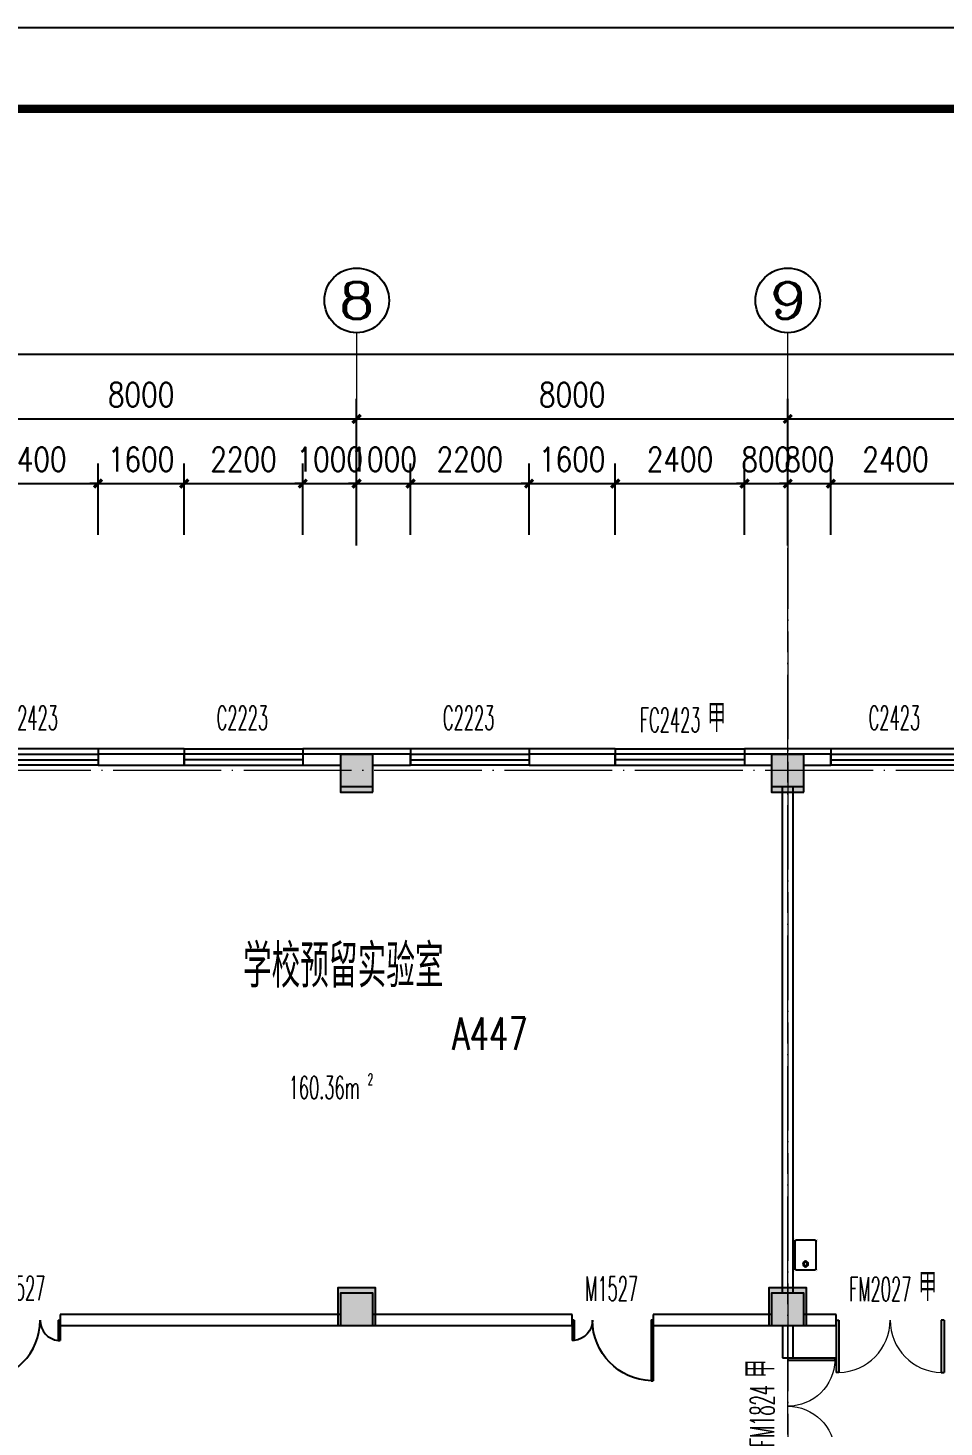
# Model space of a CAD drawing. Extents: x 1417642 to 3570900, y 124798 to 1191112.
# Drawn here: x 1487310 to 1504310, y 352632 to 378598 of the extents above; entities that cross this region are included whole.
import ezdxf
from ezdxf.enums import TextEntityAlignment as Align

# ---------------------------------------------------------------- set-up
doc = ezdxf.new("R2010")
doc.units = 0
doc.header["$LTSCALE"] = 1000
doc.header["$MEASUREMENT"] = 0
doc.linetypes.add('DOTE', pattern=[2.42, 2, -0.2, 0.02, -0.2])
doc.layers.get('0').update_dxf_attribs({"linetype": 'CONTINUOUS'})
doc.layers.get('Defpoints').update_dxf_attribs({"linetype": 'CONTINUOUS'})
for name, color, linetype in [('AXIS', 3, 'CONTINUOUS'), ('AXIS_TEXT', 7, 'CONTINUOUS'), ('colu', 2, 'CONTINUOUS'), ('COLUMN', 9, 'CONTINUOUS'), ('DOTE', 1, 'DOTE'), ('PUB_DIM', 3, 'CONTINUOUS'), ('PUB_HATCH', 8, 'CONTINUOUS'), ('PUB_TEXT', 40, 'CONTINUOUS'), ('PUB_TITLE', 4, 'CONTINUOUS'), ('SPACE', 7, 'CONTINUOUS'), ('SURFACE', 6, 'CONTINUOUS'), ('tiaozheng', 20, 'CONTINUOUS'), ('WALL', 4, 'CONTINUOUS'), ('WINDOW', 2, 'CONTINUOUS'), ('WINDOW_TEXT', 7, 'CONTINUOUS'), ('填充', 252, 'CONTINUOUS'), ('柱填充', 8, 'CONTINUOUS'), ('水点', 3, 'CONTINUOUS')]:
    doc.layers.add(name, color=color, linetype=linetype)
doc.styles.add('_TCH_AXIS', font='COMPLEX', dxfattribs={"bigfont": 'GBCBIG'})
doc.styles.add('_TCH_SPACE', font='ROMANS', dxfattribs={"width": 0.7, "height": 5, "bigfont": 'Z'})
doc.styles.add('_TCH_WINDOW', font='ROMANS.shx', dxfattribs={"width": 0.7, "height": 400, "bigfont": 'Z.shx'})
doc.styles.add('DIM_FONT', font='SIMPLEX.shx', dxfattribs={"width": 0.8})
doc.styles.get("Standard").update_dxf_attribs({"font": 'GBENOR', "bigfont": 'GBCBIG'})
doc.styles.add('Z', font='ROMANS', dxfattribs={"width": 0.7, "bigfont": 'Z'})
doc.dimstyles.new('DIMN150', dxfattribs={"dimscale": 1.5, "dimtxt": 300, "dimasz": 100, "dimexe": 250, "dimexo": 300, "dimgap": 150, "dimtad": 1, "dimdec": 0, "dimzin": 0, "dimdsep": 46, "dimtxsty": 'DIM_FONT', "dimblk": 'ARCHTICK', "dimcen": 0.09, "dimdle": 1.5, "dimclrt": 7, "dimazin": 2, "dimtfac": 1, "dimtdec": 0, "dimtix": 1, "dimtmove": 2, "dimatfit": 3, "dimldrblk": 'ARCHTICK', "dimfxl": 1, "dimtolj": 1, "dimtzin": 0, "dimarcsym": 0})

# ---------------------------------------------------------------- blocks, each defined once
blk = doc.blocks.new('M_E3')
for p, q in [((-275, -410), (-275, -50)), ((-255, -30), (255, -30)), ((275, -50), (275, -410)), ((255, -430), (-255, -430))]:
    blk.add_line(p, q)
at = {"const_width": 1.5}
for points in [[(-275, 0, 0.414214), (-305, -30, 0.414214)], [(305, -30, 0.414214), (275, 0, 0.414214)], [(-305, -430, 0.414214), (-275, -460, 0.414214)], [(275, -460, 0.414214), (305, -430, 0.414214)]]:
    blk.add_lwpolyline(points, format="xyb", dxfattribs=at)
for points in [[(-275, 0), (275, 0)], [(-305, -430), (-305, -30)], [(305, -30), (305, -430)], [(275, -460), (-275, -460)]]:
    blk.add_lwpolyline(points, dxfattribs=at)
for radius in [50, 32.5]:
    blk.add_circle((165, -230), radius)
for centre, start, end in [((-255, -50), 90, 180), ((255, -50), 0, 90), ((-255, -410), 180, 270), ((255, -410), 270, 0)]:
    blk.add_arc(centre, 20, start, end)
at = {"width": 0.8, "flags": 9}
for tag in ['XSIZE', 'YSIZE']:
    blk.add_attdef(tag, (0, 0), '', height=0.5, dxfattribs=at)
blk = doc.blocks.new('896')
at = {"layer": '柱填充'}
h = blk.add_hatch(color=256, dxfattribs=at)
h.paths.add_polyline_path([(1580873, 568265), (1580873, 568965), (1580273, 568965), (1580273, 568265)])
h.paths.add_polyline_path([(1572873, 568265), (1572873, 568965), (1572273, 568965), (1572273, 568265)])
h.paths.add_polyline_path([(1564873, 568265), (1564873, 568965), (1564273, 568965), (1564273, 568265)])
h.paths.add_polyline_path([(1556873, 568265), (1556873, 568965), (1556273, 568965), (1556273, 568265)])
h.paths.add_polyline_path([(1546873, 568265), (1546873, 568965), (1546273, 568965), (1546273, 568265)])
h.paths.add_polyline_path([(1536873, 568265), (1536873, 568965), (1536273, 568965), (1536273, 568265)])
h.paths.add_polyline_path([(1533273, 568265), (1533273, 568965), (1532673, 568965), (1532673, 568265)])
h.paths.add_polyline_path([(1523273, 568365), (1523273, 568965), (1522673, 568965), (1522673, 568365)])
h.paths.add_polyline_path([(1590123, 558965), (1589423, 558965), (1589423, 558365), (1590123, 558365)])
h.paths.add_polyline_path([(1580923, 558365), (1580923, 559065), (1580223, 559065), (1580223, 558365)])
h.paths.add_polyline_path([(1572923, 558365), (1572923, 559065), (1572223, 559065), (1572223, 558365)])
h.paths.add_polyline_path([(1564923, 558365), (1564923, 559065), (1564223, 559065), (1564223, 558365)])
h.paths.add_polyline_path([(1556923, 558365), (1556923, 559065), (1556223, 559065), (1556223, 558365)])
h.paths.add_polyline_path([(1546923, 558365), (1546923, 559065), (1546223, 559065), (1546223, 558365)])
h.paths.add_polyline_path([(1536873, 558365), (1536873, 558965), (1536273, 558965), (1536273, 558365)])
h.paths.add_polyline_path([(1533273, 558365), (1533273, 558965), (1532673, 558965), (1532673, 558365)])
h.paths.add_polyline_path([(1523372, 558965), (1522672, 558965), (1522672, 558365), (1523372, 558365)])
h.paths.add_polyline_path([(1590123, 554765), (1590123, 555365), (1589523, 555365), (1589523, 554765)])
h.paths.add_polyline_path([(1580873, 554765), (1580873, 555365), (1580273, 555365), (1580273, 554765)])
h.paths.add_polyline_path([(1572873, 554765), (1572873, 555365), (1572273, 555365), (1572273, 554765)])
h.paths.add_polyline_path([(1564873, 554765), (1564873, 555365), (1564273, 555365), (1564273, 554765)])
h.paths.add_polyline_path([(1556873, 554765), (1556873, 555365), (1556273, 555365), (1556273, 554765)])
h.paths.add_polyline_path([(1546873, 554765), (1546873, 555365), (1546273, 555365), (1546273, 554765)])
h.paths.add_polyline_path([(1536873, 554765), (1536873, 555365), (1536273, 555365), (1536273, 554765)])
h.paths.add_polyline_path([(1533273, 554765), (1533273, 555365), (1532673, 555365), (1532673, 554765)])
h.paths.add_polyline_path([(1523372, 555365), (1522672, 555365), (1522672, 554765), (1523372, 554765)])
h.paths.add_polyline_path([(1590123, 546765), (1590123, 547365), (1589523, 547365), (1589523, 546765)])
h.paths.add_polyline_path([(1580873, 546765), (1580873, 547365), (1580273, 547365), (1580273, 546765)])
h.paths.add_polyline_path([(1572873, 546765), (1572873, 547365), (1572273, 547365), (1572273, 546765)])
h.paths.add_polyline_path([(1564873, 546765), (1564873, 547365), (1564273, 547365), (1564273, 546765)])
h.paths.add_polyline_path([(1556873, 546765), (1556873, 547365), (1556273, 547365), (1556273, 546765)])
h.paths.add_polyline_path([(1546873, 546715), (1546873, 547415), (1546173, 547415), (1546173, 546715)])
h.paths.add_polyline_path([(1536973, 546715), (1536973, 547415), (1536273, 547415), (1536273, 546715)])
h.paths.add_polyline_path([(1533273, 546715), (1533273, 547415), (1532573, 547415), (1532573, 546715)])
h.paths.add_polyline_path([(1523372, 547365), (1522672, 547365), (1522672, 546765), (1523372, 546765)])
h.paths.add_polyline_path([(1546873, 539365), (1546173, 539365), (1546173, 538765), (1546873, 538765)])
h.paths.add_polyline_path([(1536973, 538715), (1536973, 539415), (1536273, 539415), (1536273, 538715)])
h.paths.add_polyline_path([(1533273, 538715), (1533273, 539415), (1532573, 539415), (1532573, 538715)])
h.paths.add_polyline_path([(1523372, 539365), (1522672, 539365), (1522672, 538765), (1523372, 538765)])
h.paths.add_polyline_path([(1546873, 531365), (1546173, 531365), (1546173, 530765), (1546873, 530765)])
h.paths.add_polyline_path([(1536973, 530715), (1536973, 531415), (1536273, 531415), (1536273, 530715)])
h.paths.add_polyline_path([(1533273, 530715), (1533273, 531415), (1532573, 531415), (1532573, 530715)])
h.paths.add_polyline_path([(1523372, 531365), (1522672, 531365), (1522672, 530765), (1523372, 530765)])
h.paths.add_polyline_path([(1546873, 523365), (1546173, 523365), (1546173, 522765), (1546873, 522765)])
h.paths.add_polyline_path([(1536973, 522715), (1536973, 523415), (1536273, 523415), (1536273, 522715)])
h.paths.add_polyline_path([(1533273, 522715), (1533273, 523415), (1532573, 523415), (1532573, 522715)])
h.paths.add_polyline_path([(1523372, 523365), (1522672, 523365), (1522672, 522765), (1523372, 522765)])
h.paths.add_polyline_path([(1546873, 515365), (1546173, 515365), (1546173, 514765), (1546873, 514765)])
h.paths.add_polyline_path([(1536973, 514715), (1536973, 515415), (1536273, 515415), (1536273, 514715)])
h.paths.add_polyline_path([(1533273, 514715), (1533273, 515415), (1532573, 515415), (1532573, 514715)])
h.paths.add_polyline_path([(1523372, 515365), (1522672, 515365), (1522672, 514765), (1523372, 514765)])
h.paths.add_polyline_path([(1546873, 507365), (1546173, 507365), (1546173, 506765), (1546873, 506765)])
h.paths.add_polyline_path([(1536973, 506715), (1536973, 507415), (1536273, 507415), (1536273, 506715)])
h.paths.add_polyline_path([(1533273, 506715), (1533273, 507415), (1532573, 507415), (1532573, 506715)])
h.paths.add_polyline_path([(1523372, 507365), (1522672, 507365), (1522672, 506765), (1523372, 506765)])
h.paths.add_polyline_path([(1546873, 499365), (1546173, 499365), (1546173, 498765), (1546873, 498765)])
h.paths.add_polyline_path([(1536973, 498715), (1536973, 499415), (1536273, 499415), (1536273, 498715)])
h.paths.add_polyline_path([(1533273, 498715), (1533273, 499415), (1532573, 499415), (1532573, 498715)])
h.paths.add_polyline_path([(1523372, 499365), (1522672, 499365), (1522672, 498765), (1523372, 498765)])
h.paths.add_polyline_path([(1546873, 490765), (1546873, 491365), (1546273, 491365), (1546273, 490765)])
h.paths.add_polyline_path([(1536873, 490765), (1536873, 491365), (1536273, 491365), (1536273, 490765)])
h.paths.add_polyline_path([(1533273, 490765), (1533273, 491365), (1532673, 491365), (1532673, 490765)])
h.paths.add_polyline_path([(1523273, 490765), (1523273, 491365), (1522673, 491365), (1522673, 490765)])
at = {"layer": 'colu'}
for points in [[(1572873, 568265), (1572873, 568965), (1572273, 568965), (1572273, 568265)], [(1580873, 568265), (1580873, 568965), (1580273, 568965), (1580273, 568265)], [(1572923, 558365), (1572923, 559065), (1572223, 559065), (1572223, 558365)], [(1580923, 558365), (1580923, 559065), (1580223, 559065), (1580223, 558365)]]:
    blk.add_lwpolyline(points, close=True, dxfattribs=at)
blk = doc.blocks.new('_ArchTick')
at = {"color": 0, "linetype": 'ByBlock', "const_width": 0.4}
blk.add_lwpolyline([(-0.5, -0.5), (0.5, 0.5)], dxfattribs=at)
blk = doc.blocks.new('*D1210')
at = {"layer": 'AXIS', "color": 0, "lineweight": -2}
for p, q in [((1443810, 369979), (1443810, 372917)), ((1588610, 369979), (1588610, 372917)), ((1443808, 372542), (1588613, 372542))]:
    blk.add_line(p, q, dxfattribs=at)
at = {"layer": 'Defpoints', "color": 0}
for p in [(1588610, 372542), (1443810, 369529), (1588610, 369529)]:
    blk.add_point(p, dxfattribs=at)
at = {"layer": 'AXIS', "color": 0, "lineweight": -2, "xscale": 150, "yscale": 150, "zscale": 150, "rotation": 180}
blk.add_blockref('_ArchTick', (1443810, 372542), dxfattribs=at)
at = {"layer": 'AXIS', "color": 0, "lineweight": -2, "xscale": 150, "yscale": 150, "zscale": 150}
blk.add_blockref('_ArchTick', (1588610, 372542), dxfattribs=at)
at = {"layer": 'AXIS', "color": 7, "insert": (1516210, 372992), "char_height": 450, "attachment_point": 5, "style": 'DIM_FONT'}
blk.add_mtext('\\A1;144800', dxfattribs=at)
blk = doc.blocks.new('*D1216')
at = {"layer": 'AXIS', "color": 0, "lineweight": -2}
for p, q in [((1485410, 368995), (1485410, 371717)), ((1493410, 368995), (1493410, 371717)), ((1485408, 371342), (1493413, 371342))]:
    blk.add_line(p, q, dxfattribs=at)
at = {"layer": 'Defpoints', "color": 0}
for p in [(1493410, 371342), (1485410, 368545), (1493410, 368545)]:
    blk.add_point(p, dxfattribs=at)
at = {"layer": 'AXIS', "color": 0, "lineweight": -2, "xscale": 150, "yscale": 150, "zscale": 150, "rotation": 180}
blk.add_blockref('_ArchTick', (1485410, 371342), dxfattribs=at)
at = {"layer": 'AXIS', "color": 0, "lineweight": -2, "xscale": 150, "yscale": 150, "zscale": 150}
blk.add_blockref('_ArchTick', (1493410, 371342), dxfattribs=at)
at = {"layer": 'AXIS', "color": 7, "insert": (1489410, 371792), "char_height": 450, "attachment_point": 5, "style": 'DIM_FONT'}
blk.add_mtext('\\A1;8000', dxfattribs=at)
blk = doc.blocks.new('*D1217')
at = {"layer": 'AXIS', "color": 0, "lineweight": -2}
for p, q in [((1493410, 368995), (1493410, 371717)), ((1501410, 368995), (1501410, 371717)), ((1493408, 371342), (1501413, 371342))]:
    blk.add_line(p, q, dxfattribs=at)
at = {"layer": 'Defpoints', "color": 0}
for p in [(1501410, 371342), (1493410, 368545), (1501410, 368545)]:
    blk.add_point(p, dxfattribs=at)
at = {"layer": 'AXIS', "color": 0, "lineweight": -2, "xscale": 150, "yscale": 150, "zscale": 150, "rotation": 180}
blk.add_blockref('_ArchTick', (1493410, 371342), dxfattribs=at)
at = {"layer": 'AXIS', "color": 0, "lineweight": -2, "xscale": 150, "yscale": 150, "zscale": 150}
blk.add_blockref('_ArchTick', (1501410, 371342), dxfattribs=at)
at = {"layer": 'AXIS', "color": 7, "insert": (1497410, 371792), "char_height": 450, "attachment_point": 5, "style": 'DIM_FONT'}
blk.add_mtext('\\A1;8000', dxfattribs=at)
blk = doc.blocks.new('*D1218')
at = {"layer": 'AXIS', "color": 0, "lineweight": -2}
for p, q in [((1501410, 368995), (1501410, 371717)), ((1510710, 368995), (1510710, 371717)), ((1501408, 371342), (1510713, 371342))]:
    blk.add_line(p, q, dxfattribs=at)
at = {"layer": 'Defpoints', "color": 0}
for p in [(1510710, 371342), (1501410, 368545), (1510710, 368545)]:
    blk.add_point(p, dxfattribs=at)
at = {"layer": 'AXIS', "color": 0, "lineweight": -2, "xscale": 150, "yscale": 150, "zscale": 150, "rotation": 180}
blk.add_blockref('_ArchTick', (1501410, 371342), dxfattribs=at)
at = {"layer": 'AXIS', "color": 0, "lineweight": -2, "xscale": 150, "yscale": 150, "zscale": 150}
blk.add_blockref('_ArchTick', (1510710, 371342), dxfattribs=at)
at = {"layer": 'AXIS', "color": 7, "insert": (1506060, 371792), "char_height": 450, "attachment_point": 5, "style": 'DIM_FONT'}
blk.add_mtext('\\A1;9300', dxfattribs=at)
blk = doc.blocks.new('*D1340')
at = {"layer": 'Defpoints', "color": 0}
for p in [(1488610, 370142), (1486210, 368741), (1488610, 368741)]:
    blk.add_point(p, dxfattribs=at)
at = {"layer": 'PUB_DIM', "color": 0, "lineweight": -2}
for p, q in [((1486210, 369191), (1486210, 370517)), ((1488610, 369191), (1488610, 370517)), ((1486208, 370142), (1488613, 370142))]:
    blk.add_line(p, q, dxfattribs=at)
at = {"layer": 'PUB_DIM', "color": 0, "lineweight": -2, "xscale": 150, "yscale": 150, "zscale": 150, "rotation": 180}
blk.add_blockref('_ArchTick', (1486210, 370142), dxfattribs=at)
at = {"layer": 'PUB_DIM', "color": 0, "lineweight": -2, "xscale": 150, "yscale": 150, "zscale": 150}
blk.add_blockref('_ArchTick', (1488610, 370142), dxfattribs=at)
at = {"layer": 'PUB_DIM', "color": 7, "insert": (1487410, 370592), "char_height": 450, "attachment_point": 5, "style": 'DIM_FONT'}
blk.add_mtext('\\A1;2400', dxfattribs=at)
blk = doc.blocks.new('*D1341')
at = {"layer": 'Defpoints', "color": 0}
for p in [(1490210, 370142), (1488610, 368741), (1490210, 368741)]:
    blk.add_point(p, dxfattribs=at)
at = {"layer": 'PUB_DIM', "color": 0, "lineweight": -2}
for p, q in [((1488610, 369191), (1488610, 370517)), ((1490210, 369191), (1490210, 370517)), ((1488610, 370142), (1488460, 370142)), ((1488610, 370142), (1490210, 370142)), ((1490210, 370142), (1490360, 370142))]:
    blk.add_line(p, q, dxfattribs=at)
at = {"layer": 'PUB_DIM', "color": 0, "lineweight": -2, "xscale": 150, "yscale": 150, "zscale": 150}
blk.add_blockref('_ArchTick', (1488610, 370142), dxfattribs=at)
at = {"layer": 'PUB_DIM', "color": 0, "lineweight": -2, "xscale": 150, "yscale": 150, "zscale": 150, "rotation": 180}
blk.add_blockref('_ArchTick', (1490210, 370142), dxfattribs=at)
at = {"layer": 'PUB_DIM', "color": 7, "insert": (1489410, 370592), "char_height": 450, "attachment_point": 5, "style": 'DIM_FONT'}
blk.add_mtext('\\A1;1600', dxfattribs=at)
blk = doc.blocks.new('*D1342')
at = {"layer": 'Defpoints', "color": 0}
for p in [(1492410, 370142), (1490210, 368741), (1492410, 368741)]:
    blk.add_point(p, dxfattribs=at)
at = {"layer": 'PUB_DIM', "color": 0, "lineweight": -2}
for p, q in [((1490210, 369191), (1490210, 370517)), ((1492410, 369191), (1492410, 370517)), ((1490208, 370142), (1492413, 370142))]:
    blk.add_line(p, q, dxfattribs=at)
at = {"layer": 'PUB_DIM', "color": 0, "lineweight": -2, "xscale": 150, "yscale": 150, "zscale": 150, "rotation": 180}
blk.add_blockref('_ArchTick', (1490210, 370142), dxfattribs=at)
at = {"layer": 'PUB_DIM', "color": 0, "lineweight": -2, "xscale": 150, "yscale": 150, "zscale": 150}
blk.add_blockref('_ArchTick', (1492410, 370142), dxfattribs=at)
at = {"layer": 'PUB_DIM', "color": 7, "insert": (1491310, 370592), "char_height": 450, "attachment_point": 5, "style": 'DIM_FONT'}
blk.add_mtext('\\A1;2200', dxfattribs=at)
blk = doc.blocks.new('*D1343')
at = {"layer": 'Defpoints', "color": 0}
for p in [(1493410, 370142), (1492410, 368741), (1493410, 368741)]:
    blk.add_point(p, dxfattribs=at)
at = {"layer": 'PUB_DIM', "color": 0, "lineweight": -2}
for p, q in [((1492410, 369191), (1492410, 370517)), ((1493410, 369191), (1493410, 370517)), ((1492410, 370142), (1492260, 370142)), ((1492410, 370142), (1493410, 370142)), ((1493410, 370142), (1493560, 370142))]:
    blk.add_line(p, q, dxfattribs=at)
at = {"layer": 'PUB_DIM', "color": 0, "lineweight": -2, "xscale": 150, "yscale": 150, "zscale": 150}
blk.add_blockref('_ArchTick', (1492410, 370142), dxfattribs=at)
at = {"layer": 'PUB_DIM', "color": 0, "lineweight": -2, "xscale": 150, "yscale": 150, "zscale": 150, "rotation": 180}
blk.add_blockref('_ArchTick', (1493410, 370142), dxfattribs=at)
at = {"layer": 'PUB_DIM', "color": 7, "insert": (1492910, 370592), "char_height": 450, "attachment_point": 5, "style": 'DIM_FONT'}
blk.add_mtext('\\A1;1000', dxfattribs=at)
blk = doc.blocks.new('*D1344')
at = {"layer": 'Defpoints', "color": 0}
for p in [(1494410, 370142), (1493410, 368741), (1494410, 368741)]:
    blk.add_point(p, dxfattribs=at)
at = {"layer": 'PUB_DIM', "color": 0, "lineweight": -2}
for p, q in [((1493410, 369191), (1493410, 370517)), ((1494410, 369191), (1494410, 370517)), ((1493410, 370142), (1493260, 370142)), ((1493410, 370142), (1494410, 370142)), ((1494410, 370142), (1494560, 370142))]:
    blk.add_line(p, q, dxfattribs=at)
at = {"layer": 'PUB_DIM', "color": 0, "lineweight": -2, "xscale": 150, "yscale": 150, "zscale": 150}
blk.add_blockref('_ArchTick', (1493410, 370142), dxfattribs=at)
at = {"layer": 'PUB_DIM', "color": 0, "lineweight": -2, "xscale": 150, "yscale": 150, "zscale": 150, "rotation": 180}
blk.add_blockref('_ArchTick', (1494410, 370142), dxfattribs=at)
at = {"layer": 'PUB_DIM', "color": 7, "insert": (1493910, 370592), "char_height": 450, "attachment_point": 5, "style": 'DIM_FONT'}
blk.add_mtext('\\A1;1000', dxfattribs=at)
blk = doc.blocks.new('*D1345')
at = {"layer": 'Defpoints', "color": 0}
for p in [(1496610, 370142), (1494410, 368741), (1496610, 368741)]:
    blk.add_point(p, dxfattribs=at)
at = {"layer": 'PUB_DIM', "color": 0, "lineweight": -2}
for p, q in [((1494410, 369191), (1494410, 370517)), ((1496610, 369191), (1496610, 370517)), ((1494408, 370142), (1496613, 370142))]:
    blk.add_line(p, q, dxfattribs=at)
at = {"layer": 'PUB_DIM', "color": 0, "lineweight": -2, "xscale": 150, "yscale": 150, "zscale": 150, "rotation": 180}
blk.add_blockref('_ArchTick', (1494410, 370142), dxfattribs=at)
at = {"layer": 'PUB_DIM', "color": 0, "lineweight": -2, "xscale": 150, "yscale": 150, "zscale": 150}
blk.add_blockref('_ArchTick', (1496610, 370142), dxfattribs=at)
at = {"layer": 'PUB_DIM', "color": 7, "insert": (1495510, 370592), "char_height": 450, "attachment_point": 5, "style": 'DIM_FONT'}
blk.add_mtext('\\A1;2200', dxfattribs=at)
blk = doc.blocks.new('*D1346')
at = {"layer": 'Defpoints', "color": 0}
for p in [(1498210, 370142), (1496610, 368741), (1498210, 368741)]:
    blk.add_point(p, dxfattribs=at)
at = {"layer": 'PUB_DIM', "color": 0, "lineweight": -2}
for p, q in [((1496610, 369191), (1496610, 370517)), ((1498210, 369191), (1498210, 370517)), ((1496610, 370142), (1496460, 370142)), ((1496610, 370142), (1498210, 370142)), ((1498210, 370142), (1498360, 370142))]:
    blk.add_line(p, q, dxfattribs=at)
at = {"layer": 'PUB_DIM', "color": 0, "lineweight": -2, "xscale": 150, "yscale": 150, "zscale": 150}
blk.add_blockref('_ArchTick', (1496610, 370142), dxfattribs=at)
at = {"layer": 'PUB_DIM', "color": 0, "lineweight": -2, "xscale": 150, "yscale": 150, "zscale": 150, "rotation": 180}
blk.add_blockref('_ArchTick', (1498210, 370142), dxfattribs=at)
at = {"layer": 'PUB_DIM', "color": 7, "insert": (1497410, 370592), "char_height": 450, "attachment_point": 5, "style": 'DIM_FONT'}
blk.add_mtext('\\A1;1600', dxfattribs=at)
blk = doc.blocks.new('*D1347')
at = {"layer": 'Defpoints', "color": 0}
for p in [(1500610, 370142), (1498210, 368741), (1500610, 368741)]:
    blk.add_point(p, dxfattribs=at)
at = {"layer": 'PUB_DIM', "color": 0, "lineweight": -2}
for p, q in [((1498210, 369191), (1498210, 370517)), ((1500610, 369191), (1500610, 370517)), ((1498208, 370142), (1500613, 370142))]:
    blk.add_line(p, q, dxfattribs=at)
at = {"layer": 'PUB_DIM', "color": 0, "lineweight": -2, "xscale": 150, "yscale": 150, "zscale": 150, "rotation": 180}
blk.add_blockref('_ArchTick', (1498210, 370142), dxfattribs=at)
at = {"layer": 'PUB_DIM', "color": 0, "lineweight": -2, "xscale": 150, "yscale": 150, "zscale": 150}
blk.add_blockref('_ArchTick', (1500610, 370142), dxfattribs=at)
at = {"layer": 'PUB_DIM', "color": 7, "insert": (1499410, 370592), "char_height": 450, "attachment_point": 5, "style": 'DIM_FONT'}
blk.add_mtext('\\A1;2400', dxfattribs=at)
blk = doc.blocks.new('*D1348')
at = {"layer": 'Defpoints', "color": 0}
for p in [(1501410, 370142), (1500610, 368741), (1501410, 368741)]:
    blk.add_point(p, dxfattribs=at)
at = {"layer": 'PUB_DIM', "color": 0, "lineweight": -2}
for p, q in [((1500610, 369191), (1500610, 370517)), ((1501410, 369191), (1501410, 370517)), ((1500610, 370142), (1500460, 370142)), ((1500610, 370142), (1501410, 370142)), ((1501410, 370142), (1501560, 370142))]:
    blk.add_line(p, q, dxfattribs=at)
at = {"layer": 'PUB_DIM', "color": 0, "lineweight": -2, "xscale": 150, "yscale": 150, "zscale": 150}
blk.add_blockref('_ArchTick', (1500610, 370142), dxfattribs=at)
at = {"layer": 'PUB_DIM', "color": 0, "lineweight": -2, "xscale": 150, "yscale": 150, "zscale": 150, "rotation": 180}
blk.add_blockref('_ArchTick', (1501410, 370142), dxfattribs=at)
at = {"layer": 'PUB_DIM', "color": 7, "insert": (1501010, 370592), "char_height": 450, "attachment_point": 5, "style": 'DIM_FONT'}
blk.add_mtext('\\A1;800', dxfattribs=at)
blk = doc.blocks.new('*D1349')
at = {"layer": 'Defpoints', "color": 0}
for p in [(1502210, 370142), (1501410, 368741), (1502210, 368741)]:
    blk.add_point(p, dxfattribs=at)
at = {"layer": 'PUB_DIM', "color": 0, "lineweight": -2}
for p, q in [((1501410, 369191), (1501410, 370517)), ((1502210, 369191), (1502210, 370517)), ((1501410, 370142), (1501260, 370142)), ((1501410, 370142), (1502210, 370142)), ((1502210, 370142), (1502360, 370142))]:
    blk.add_line(p, q, dxfattribs=at)
at = {"layer": 'PUB_DIM', "color": 0, "lineweight": -2, "xscale": 150, "yscale": 150, "zscale": 150}
blk.add_blockref('_ArchTick', (1501410, 370142), dxfattribs=at)
at = {"layer": 'PUB_DIM', "color": 0, "lineweight": -2, "xscale": 150, "yscale": 150, "zscale": 150, "rotation": 180}
blk.add_blockref('_ArchTick', (1502210, 370142), dxfattribs=at)
at = {"layer": 'PUB_DIM', "color": 7, "insert": (1501810, 370592), "char_height": 450, "attachment_point": 5, "style": 'DIM_FONT'}
blk.add_mtext('\\A1;800', dxfattribs=at)
blk = doc.blocks.new('*D1350')
at = {"layer": 'Defpoints', "color": 0}
for p in [(1504610, 370142), (1502210, 368741), (1504610, 368741)]:
    blk.add_point(p, dxfattribs=at)
at = {"layer": 'PUB_DIM', "color": 0, "lineweight": -2}
for p, q in [((1502210, 369191), (1502210, 370517)), ((1504610, 369191), (1504610, 370517)), ((1502208, 370142), (1504613, 370142))]:
    blk.add_line(p, q, dxfattribs=at)
at = {"layer": 'PUB_DIM', "color": 0, "lineweight": -2, "xscale": 150, "yscale": 150, "zscale": 150, "rotation": 180}
blk.add_blockref('_ArchTick', (1502210, 370142), dxfattribs=at)
at = {"layer": 'PUB_DIM', "color": 0, "lineweight": -2, "xscale": 150, "yscale": 150, "zscale": 150}
blk.add_blockref('_ArchTick', (1504610, 370142), dxfattribs=at)
at = {"layer": 'PUB_DIM', "color": 7, "insert": (1503410, 370592), "char_height": 450, "attachment_point": 5, "style": 'DIM_FONT'}
blk.add_mtext('\\A1;2400', dxfattribs=at)
blk = doc.blocks.new('_FZH')
blk.add_lwpolyline([(-0.5, -0.5), (0.5, -0.5), (0.5, 0.5), (-0.5, 0.5)], close=True)
at = {"layer": 'PUB_HATCH'}
blk.add_solid([(-0.5, -0.5), (0.5, -0.5), (-0.5, 0.5), (0.5, 0.5)], dxfattribs=at)
blk = doc.blocks.new('$TCHSYS$WIN2D')
for p, q in [((-0.5, 0.5), (0.5, 0.5)), ((-0.5, 0.5), (-0.5, -0.5)), ((0.5, 0.5), (0.5, -0.5)), ((0.5, 0.167), (-0.5, 0.167)), ((0.5, -0.167), (-0.5, -0.167)), ((-0.5, -0.5), (0.5, -0.5))]:
    blk.add_line(p, q)
blk = doc.blocks.new('$DorLib2D$00000002')
for p, q in [((-0.5, 0), (-0.5, 0.4875)), ((-0.475, 0.4875), (-0.5, 0.4875)), ((-0.475, 0), (-0.475, 0.4875)), ((0.475, 0), (0.475, 0.4875)), ((0.475, 0.4875), (0.5, 0.4875)), ((0.5, 0), (0.5, 0.4875)), ((-0.5, 0), (-0.475, 0)), ((0.5, 0), (0.475, 0))]:
    blk.add_line(p, q)
at = {"lineweight": 13}
for centre, start, end in [((-0.4875, 0), 0, 88.53072), ((0.4875, 0), 91.46928, 180)]:
    blk.add_arc(centre, 0.4875, start, end, dxfattribs=at)
blk = doc.blocks.new('$DorLib2D$00000225')
at = {"color": 0}
for p, q in [((0.475, -0.001), (0.475, 0.752)), ((0.475, 0.752), (0.5, 0.752)), ((0.5, -0.001), (0.5, 0.752)), ((-0.5, 0), (-0.5, 0.252)), ((-0.475, 0.252), (-0.5, 0.252)), ((-0.475, 0), (-0.475, 0.252)), ((-0.475, 0), (-0.5, 0)), ((0.475, -0.001), (0.5, -0.001))]:
    blk.add_line(p, q, dxfattribs=at)
for centre, radius, start, end in [((0.505, -0.002), 0.755, 92.2493, 179.7238), ((-0.501, 0.003), 0.251, 359.7899, 84.0974)]:
    blk.add_arc(centre, radius, start, end, dxfattribs=at)

msp = doc.modelspace()

# ---------------------------------------------------------------- linework, layer by layer
at = {"layer": 'AXIS', "lineweight": 0}
for p, q in [((1493410.3, 370326), (1493410.3, 372942.5)), ((1501410.3, 370326), (1501410.3, 372942.5))]:
    msp.add_line(p, q, dxfattribs=at)
at = {"layer": 'AXIS'}
for centre in [(1493410.3, 373542.5), (1501410.3, 373542.5)]:
    msp.add_circle(centre, 600, dxfattribs=at)
at = {"layer": 'DOTE', "lineweight": 0}
msp.add_line((1501410.3, 258112.2), (1501410.3, 368942.9), dxfattribs=at)
for points in [[(1501410.3, 369817), (1501410.3, 343117)], [(1597373.8, 364817), (1432083.9, 364817)]]:
    msp.add_lwpolyline(points, dxfattribs=at)
at = {"layer": 'PUB_TITLE'}
msp.add_lwpolyline([(1417642.3, 252448.4), (1618342.3, 252448.4), (1618342.3, 378598.4), (1417642.3, 378598.4)], close=True, dxfattribs=at)
at = {"layer": 'PUB_TITLE', "const_width": 150}
msp.add_lwpolyline([(1421392.3, 253948.4), (1616842.3, 253948.4), (1616842.3, 377098.4), (1421392.3, 377098.4)], close=True, dxfattribs=at)
at = {"layer": 'SURFACE'}
for p, q in [((1488610.3, 365217), (1488610.3, 365117)), ((1490210.3, 365217), (1488610.3, 365217)), ((1490210.3, 365217), (1490210.3, 365117)), ((1492410.3, 365217), (1492410.3, 365117)), ((1493410.3, 365217), (1492410.3, 365217)), ((1494410.3, 365217), (1493410.3, 365217)), ((1494410.3, 365217), (1494410.3, 365117)), ((1496610.3, 365217), (1496610.3, 365117)), ((1498210.3, 365217), (1496610.3, 365217)), ((1498210.3, 365217), (1498210.3, 365117)), ((1500610.3, 365217), (1500610.3, 365117)), ((1501410.3, 365217), (1500610.3, 365217)), ((1502210.3, 365217), (1501410.3, 365217)), ((1502210.3, 365217), (1502210.3, 365117))]:
    msp.add_line(p, q, dxfattribs=at)
at = {"layer": 'WALL'}
for p, q in [((1490210.3, 365117), (1488610.3, 365117)), ((1488610.3, 365117), (1488610.3, 364917)), ((1490210.3, 364917), (1490210.3, 365117)), ((1493110.3, 365117), (1492410.3, 365117)), ((1492410.3, 365117), (1492410.3, 364917)), ((1494410.3, 365117), (1493710.3, 365117)), ((1494410.3, 364917), (1494410.3, 365117)), ((1498210.3, 365117), (1496610.3, 365117)), ((1496610.3, 365117), (1496610.3, 364917)), ((1498210.3, 364917), (1498210.3, 365117)), ((1501110.3, 365117), (1500610.3, 365117)), ((1500610.3, 365117), (1500610.3, 364917)), ((1502210.3, 365117), (1501710.3, 365117)), ((1502210.3, 364917), (1502210.3, 365117)), ((1488610.3, 364917), (1490210.3, 364917)), ((1492410.3, 364917), (1493110.3, 364917)), ((1493710.3, 364917), (1494410.3, 364917)), ((1496610.3, 364917), (1498210.3, 364917)), ((1500610.3, 364917), (1501110.3, 364917)), ((1501710.3, 364917), (1502210.3, 364917)), ((1501310.3, 355117), (1501310.3, 364517)), ((1501510.3, 355117), (1501510.3, 364517)), ((1493110.3, 354717), (1487910.3, 354717)), ((1487910.3, 354717), (1487910.3, 354517)), ((1497410.3, 354717), (1493710.3, 354717)), ((1497410.3, 354517), (1497410.3, 354717)), ((1501110.3, 354717), (1498910.3, 354717)), ((1498910.3, 354717), (1498910.3, 354517)), ((1502310.3, 354717), (1501710.3, 354717)), ((1502310.3, 354517), (1502310.3, 354717)), ((1487910.3, 354517), (1493110.3, 354517)), ((1493710.3, 354517), (1497410.3, 354517)), ((1498910.3, 354517), (1501110.3, 354517)), ((1501310.3, 354517), (1501310.3, 353917)), ((1501510.3, 353917), (1501510.3, 354517)), ((1501710.3, 354517), (1502310.3, 354517)), ((1501310.3, 353917), (1501510.3, 353917))]:
    msp.add_line(p, q, dxfattribs=at)

# ---------------------------------------------------------------- block references
at = {"layer": 'COLUMN', "lineweight": 0, "xscale": 600, "yscale": 600, "zscale": 600}
for p in [(1493410.3, 364817), (1501410.3, 364817), (1493410.3, 354817), (1501410.3, 354817)]:
    msp.add_blockref('_FZH', p, dxfattribs=at)
at = {"layer": 'tiaozheng'}
msp.add_blockref('896', (-79162.5, -203848.2), dxfattribs=at)
at = {"layer": 'WINDOW', "color": 2}
ref = msp.add_blockref('$TCHSYS$WIN2D', (1487410.3, 365067), dxfattribs=dict(at, xscale=2400, yscale=-300, zscale=2400, rotation=180))
ref.add_attrib('A', 'C2423', (1486911.5, 365570.3), dxfattribs={"layer": 'WINDOW_TEXT', "color": 2, "height": 446.25, "style": '_TCH_WINDOW', "width": 0.494118})
ref = msp.add_blockref('$TCHSYS$WIN2D', (1491310.3, 365067), dxfattribs=dict(at, xscale=-2200, yscale=-300, zscale=-2200, rotation=180))
ref.add_attrib('A', 'C2223', (1490811.5, 365570.3), dxfattribs={"layer": 'WINDOW_TEXT', "color": 2, "height": 446.25, "style": '_TCH_WINDOW', "width": 0.494118})
ref = msp.add_blockref('$TCHSYS$WIN2D', (1495510.3, 365067), dxfattribs=dict(at, xscale=2200, yscale=-300, zscale=2200, rotation=180))
ref.add_attrib('A', 'C2223', (1495011.5, 365570.3), dxfattribs={"layer": 'WINDOW_TEXT', "color": 2, "height": 446.25, "style": '_TCH_WINDOW', "width": 0.494118})
ref = msp.add_blockref('$TCHSYS$WIN2D', (1503410.3, 365067), dxfattribs=dict(at, xscale=2400, yscale=-300, zscale=2400, rotation=180))
ref.add_attrib('A', 'C2423', (1502911.5, 365570.3), dxfattribs={"layer": 'WINDOW_TEXT', "color": 2, "height": 446.25, "style": '_TCH_WINDOW', "width": 0.494118})
at = {"layer": 'WINDOW', "color": 2, "xscale": -2400, "yscale": -300, "zscale": -2400, "rotation": 180}
msp.add_blockref('$TCHSYS$WIN2D', (1499410.3, 365067), dxfattribs=at)
at = {"layer": 'WINDOW', "lineweight": 0}
ref = msp.add_blockref('$DorLib2D$00000225', (1487160.3, 354617), dxfattribs=dict(at, xscale=1500, yscale=1500, zscale=1500, rotation=180))
ref.add_attrib('A', 'M1527', (1486651, 354985.6), dxfattribs={"layer": 'WINDOW_TEXT', "lineweight": 0, "height": 446.25, "style": '_TCH_WINDOW', "width": 0.494118})
ref = msp.add_blockref('$DorLib2D$00000225', (1498160.3, 354617), dxfattribs=dict(at, xscale=-1500, yscale=1500, zscale=-1500, rotation=180))
ref.add_attrib('A', 'M1527', (1497651, 354976.5), dxfattribs={"layer": 'WINDOW_TEXT', "lineweight": 0, "height": 446.25, "style": '_TCH_WINDOW', "width": 0.494118})
for p, xscale, yscale, zscale, rotation in [((1503310.3, 354617), 2000, 2000, 2000, 180), ((1501410.3, 353017), 1800, -1800, 1800, 90)]:
    msp.add_blockref('$DorLib2D$00000002', p, dxfattribs=dict(at, xscale=xscale, yscale=yscale, zscale=zscale, rotation=rotation))
at = {"layer": '水点', "xscale": -1, "rotation": 90}
msp.add_blockref('M_E3', (1501510.3, 355822), dxfattribs=at)

# ---------------------------------------------------------------- texts
at = {"layer": 'AXIS_TEXT', "style": '_TCH_AXIS', "width": 1.5}
for s, p, p2 in [('8', (1493070.9, 373203), (1493749.7, 373203)), ('9', (1501070.9, 373203), (1501749.7, 373203))]:
    msp.add_text(s, height=678.8, dxfattribs=at).set_placement(p, p2, align=Align.FIT)
at = {"layer": 'PUB_TEXT', "color": 1, "lineweight": 60, "style": 'Z', "width": 0.7}
msp.add_text('A447', height=600, dxfattribs=at).set_placement((1495183, 359629.7))
at = {"layer": 'SPACE', "style": '_TCH_SPACE', "width": 0.525}
for s, height, p in [('160.36m', 420, (1492148.1, 358720.7)), ('2', 210, (1493618.1, 358983.2))]:
    msp.add_text(s, height=height, dxfattribs=at).set_placement(p)
at = {"layer": 'WINDOW_TEXT', "color": 2, "style": '_TCH_WINDOW'}
for s, height, width, p in [('FC2423', 446.25, 0.494118, (1498666.9, 365530.9)), ('甲', 525, 0.7, (1499916.4, 365530.9))]:
    msp.add_text(s, height=height, dxfattribs=dict(at, width=width)).set_placement(p)
at = {"layer": 'WINDOW_TEXT', "style": '_TCH_WINDOW'}
for s, height, width, p in [('甲', 525, 0.7, (1503832.1, 354968.3)), ('FM2027', 446.25, 0.494118, (1502551.1, 354968.3))]:
    msp.add_text(s, height=height, dxfattribs=dict(at, width=width)).set_placement(p)
for s, height, width, p in [('甲', 525, 0.7, (1501160.3, 353538.8)), ('FM1824', 446.25, 0.494118, (1501160.3, 352257.8))]:
    msp.add_text(s, height=height, rotation=90, dxfattribs=dict(at, width=width)).set_placement(p)
at = {"layer": '填充', "insert": (1491299.6, 361587.8), "char_height": 800, "width": 4212.858, "attachment_point": 1, "style": '_TCH_WINDOW'}
msp.add_mtext('{\\C1;学校预留实验室}', dxfattribs=at)

# ---------------------------------------------------------------- dimensions: what is measured, and where the dimension line sits
at = {"layer": 'AXIS'}
for p1, p2, distance, picture, middle in [((1443810.3, 369528.5), (1588610.3, 369528.5), 3013.9, '*D1210', (1516210.3, 372992.5)), ((1485410.3, 368544.6), (1493410.3, 368544.6), 2797.8, '*D1216', (1489410.3, 371792.5)), ((1493410.3, 368544.6), (1501410.3, 368544.6), 2797.8, '*D1217', (1497410.3, 371792.5)), ((1501410.3, 368544.6), (1510710.3, 368544.6), 2797.8, '*D1218', (1506060.3, 371792.5))]:
    dim = msp.add_aligned_dim(p1=p1, p2=p2, distance=distance, dimstyle='DIMN150', dxfattribs=at)
    dim.commit()
    dim.dimension.update_dxf_attribs({"geometry": picture, "text_midpoint": middle})
at = {"layer": 'PUB_DIM'}
for p1, p2, picture, middle in [((1486210.3, 368741), (1488610.3, 368741), '*D1340', (1487410.3, 370592.5)), ((1488610.3, 368741), (1490210.3, 368741), '*D1341', (1489410.3, 370592.5)), ((1490210.3, 368741), (1492410.3, 368741), '*D1342', (1491310.3, 370592.5)), ((1492410.3, 368741), (1493410.3, 368741), '*D1343', (1492910.3, 370592.5)), ((1493410.3, 368741), (1494410.3, 368741), '*D1344', (1493910.3, 370592.5)), ((1494410.3, 368741), (1496610.3, 368741), '*D1345', (1495510.3, 370592.5)), ((1496610.3, 368741), (1498210.3, 368741), '*D1346', (1497410.3, 370592.5)), ((1498210.3, 368741), (1500610.3, 368741), '*D1347', (1499410.3, 370592.5)), ((1500610.3, 368741), (1501410.3, 368741), '*D1348', (1501010.3, 370592.5)), ((1501410.3, 368741), (1502210.3, 368741), '*D1349', (1501810.3, 370592.5)), ((1502210.3, 368741), (1504610.3, 368741), '*D1350', (1503410.3, 370592.5))]:
    dim = msp.add_aligned_dim(p1=p1, p2=p2, distance=1401.5, dimstyle='DIMN150', dxfattribs=at)
    dim.commit()
    dim.dimension.update_dxf_attribs({"geometry": picture, "text_midpoint": middle})

doc.saveas('drawing.dxf')
